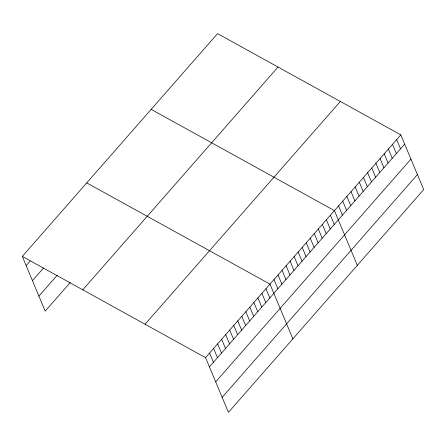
<?xml version="1.0" encoding="UTF-8"?>
<svg xmlns="http://www.w3.org/2000/svg" width="446" height="446" viewBox="0 0 446 446"><rect width="100%" height="100%" fill="white"/><g stroke="black" fill="none" stroke-linecap="round" stroke-linejoin="round"><path stroke-width="0.67" d="M22.3 256.411L217.564 33.634L400.809 134.87L423.7 189.589L228.436 412.366L205.55 357.647L22.3 256.411L45.191 311.13L70.245 282.541M26.163 265.643L30.189 261.049M32.441 280.657L43.63 267.89M38.908 296.122L57.255 275.188M82.772 289.822L278.036 67.039M145.078 324.242L340.337 101.465M205.55 357.647L400.809 134.87M209.408 366.88L404.673 144.103M215.691 381.893L410.95 159.11M222.158 397.358L417.423 174.576M151.172 109.376L334.422 210.612L357.313 265.331M86.736 182.893L269.986 284.13L292.871 338.848M396.661 139.604L400.525 148.836M392.513 144.337L396.371 153.569M388.366 149.07L392.224 158.302M384.212 153.809L388.076 163.035M380.064 158.542L383.928 167.774M375.917 163.275L379.775 172.507M371.763 168.008L375.627 177.24M367.615 172.741L371.479 181.974M363.468 177.475L367.331 186.707M359.32 182.213L363.178 191.44M355.167 186.946L359.03 196.179M351.019 191.68L354.882 200.912M346.871 196.413L350.729 205.645M342.723 201.146L346.581 210.378M338.57 205.879L342.433 215.111M330.397 215.212L334.255 224.438M326.366 219.806L330.23 229.038M322.341 224.399L326.199 233.632M318.31 228.993L322.174 238.225M314.285 233.587L318.149 242.819M310.26 238.186L314.118 247.413M306.229 242.78L310.093 252.012M302.204 247.374L306.067 256.606M298.173 251.968L302.037 261.2M294.148 256.561L298.012 265.794M290.123 261.155L293.981 270.387M286.092 265.755L289.956 274.981M282.067 270.348L285.931 279.581M278.042 274.942L281.9 284.174M274.011 279.536L277.875 288.768M265.955 288.729L269.819 297.956M261.93 293.323L265.794 302.555M257.905 297.917L261.763 307.149M253.874 302.511L257.738 311.743M249.849 307.104L253.707 316.337M245.818 311.698L249.682 320.93M241.793 316.298L245.657 325.524M237.768 320.891L241.626 330.124M233.737 325.485L237.601 334.717M229.712 330.079L233.576 339.311M225.687 334.673L229.545 343.905M221.656 339.267L225.52 348.499M217.631 343.866L221.489 353.098M213.601 348.46L217.464 357.692M209.575 353.054L213.439 362.286"/></g></svg>
